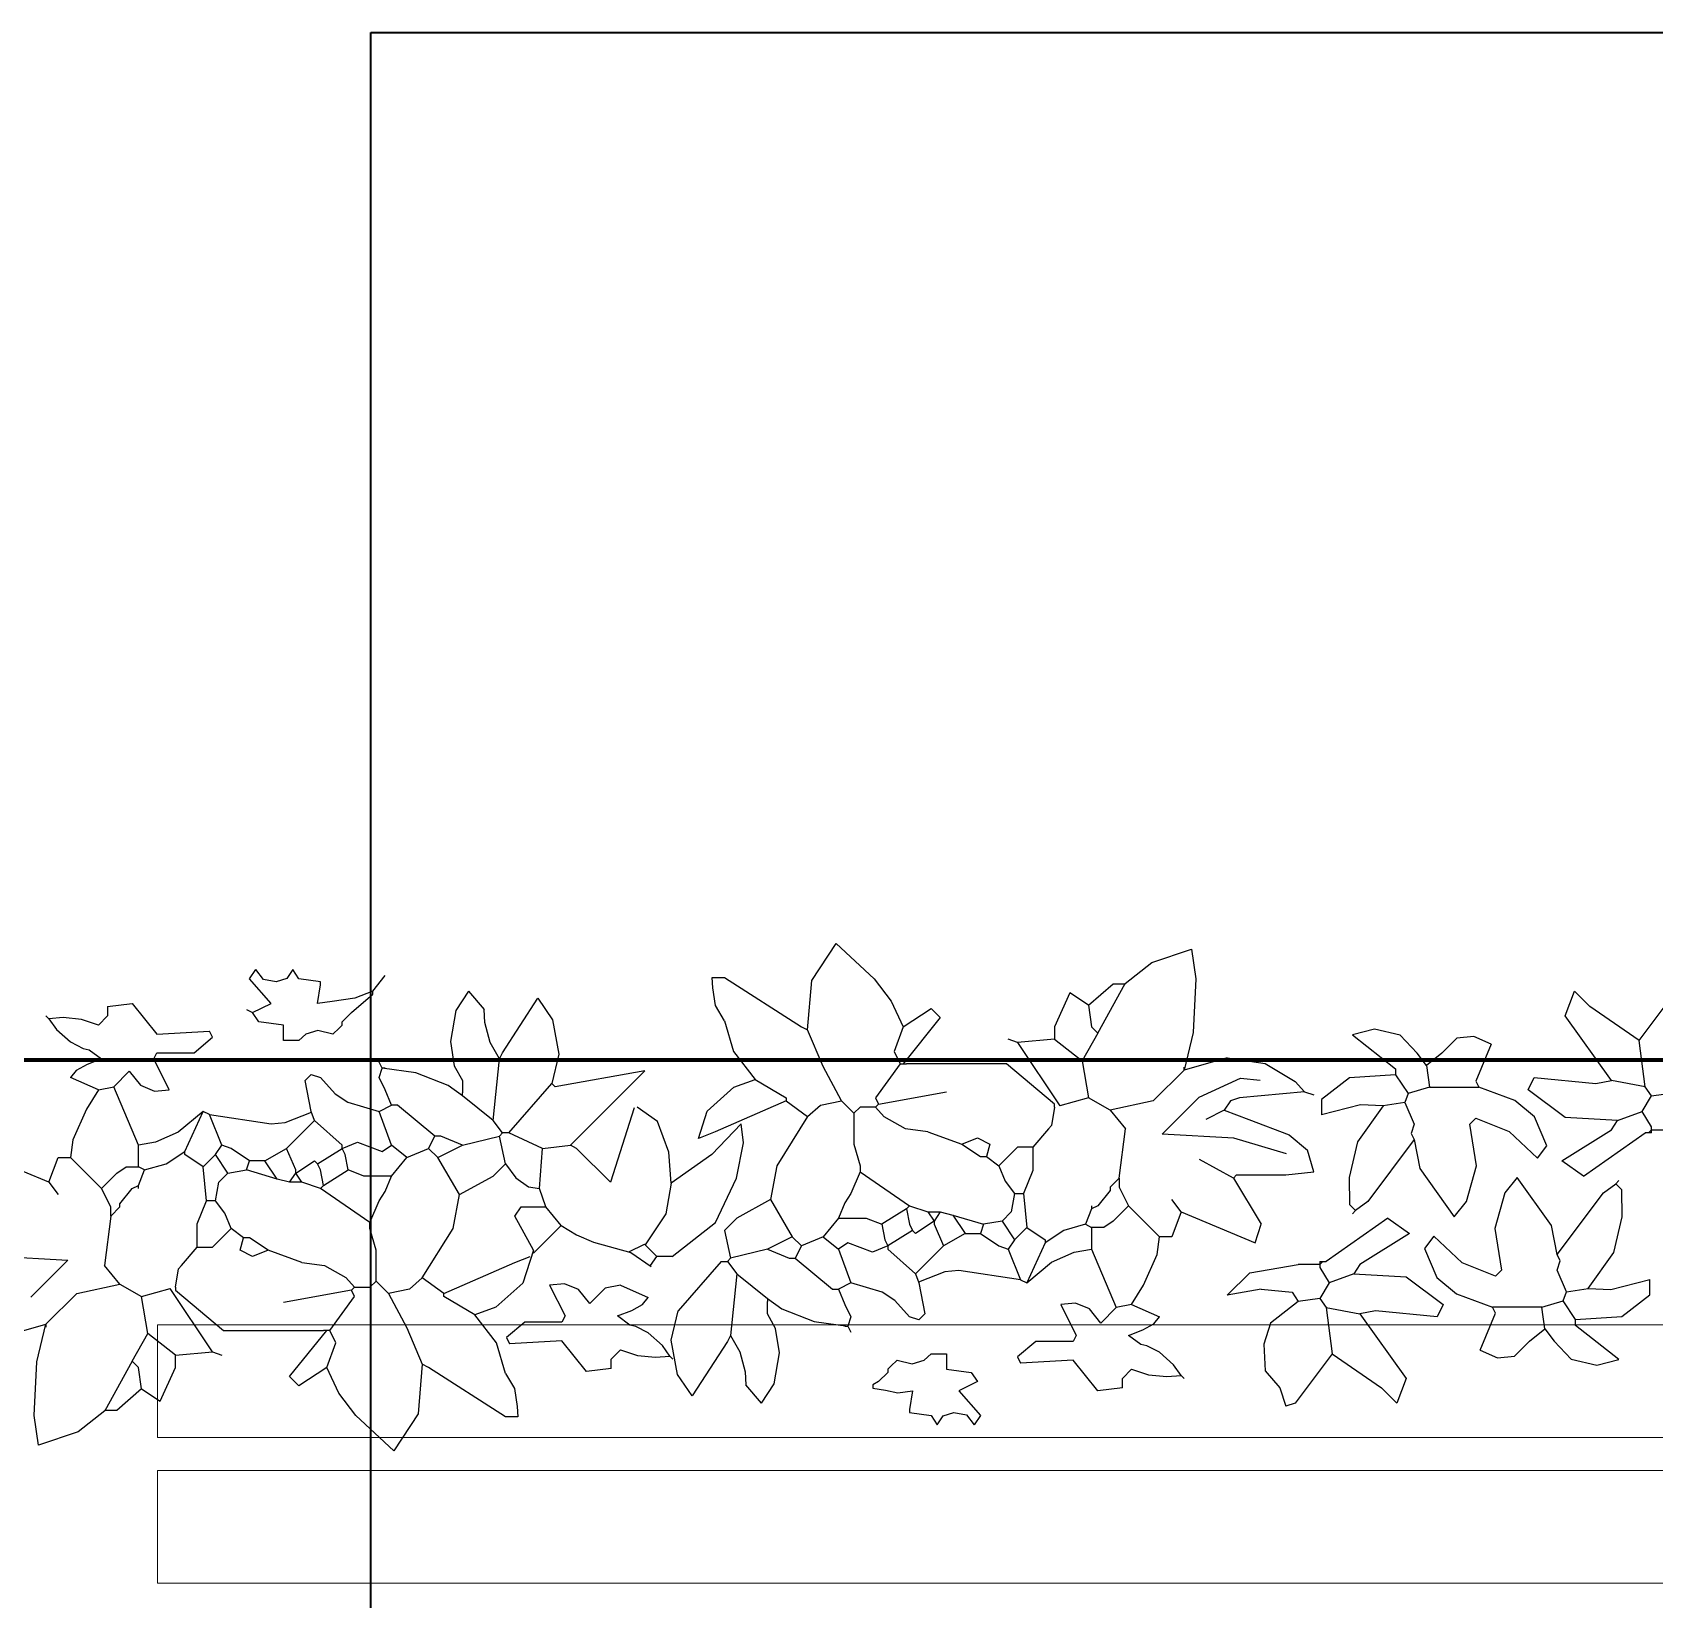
# Model space of a CAD drawing. Header units: inches. Extents: x 2013 to 15569, y -2551 to 2524.
# Drawn here: x 3615.3 to 3783, y 943.9 to 1105.9 of the extents above; entities that cross this region are included whole.
import ezdxf

# ---------------------------------------------------------------- set-up
doc = ezdxf.new("R2010")
doc.units = ezdxf.units.IN
doc.header["$MEASUREMENT"] = 0
for name, color, linetype, lineweight in [('A-FLOR-FTPT', 6, 'Continuous', 70), ('A-FURN', 8, 'Continuous', 18), ('costruzioni', 2, 'Continuous', 35)]:
    doc.layers.add(name, color=color, linetype=linetype, lineweight=lineweight)
doc.layers.add('VERDE_siepe', color=96, linetype='Continuous')

msp = doc.modelspace()

# ---------------------------------------------------------------- linework, layer by layer
at = {"layer": 'A-FLOR-FTPT'}
msp.add_line((3934.796, 999.638), (3027.796, 999.638), dxfattribs=at)
at = {"layer": 'A-FURN'}
for p, q in [((3892.796, 972.271), (3628.226, 972.271)), ((3628.226, 960.636), (3628.226, 972.271)), ((3628.226, 960.636), (3892.796, 960.636)), ((3892.796, 957.212), (3628.226, 957.212)), ((3628.226, 945.577), (3628.226, 957.212)), ((3628.226, 945.577), (3892.796, 945.577))]:
    msp.add_line(p, q, dxfattribs=at)
at = {"layer": 'costruzioni'}
for p, q in [((3650.274, 3.054), (3650.274, 1105.887)), ((3650.274, 1105.887), (3786.286, 1105.887))]:
    msp.add_line(p, q, dxfattribs=at)
at = {"layer": 'VERDE_siepe'}
for p, q in [((3695.87, 1007.875), (3698.359, 1011.71)), ((3698.359, 1011.71), (3702.313, 1008.028)), ((3731.016, 1009.716), (3735.117, 1011.097)), ((3735.117, 1011.097), (3735.556, 1008.028)), ((3728.234, 1007.568), (3731.016, 1009.716)), ((3637.745, 1008.052), (3638.382, 1009.009)), ((3639.977, 1005.501), (3637.745, 1008.052)), ((3639.19, 1007.967), (3638.382, 1009.009)), ((3640.497, 1007.739), (3639.19, 1007.967)), ((3641.587, 1008.081), (3640.497, 1007.739)), ((3642.209, 1009.009), (3641.587, 1008.081)), ((3642.847, 1008.052), (3642.209, 1009.009)), ((3645.079, 1007.734), (3642.847, 1008.052)), ((3645.079, 1007.414), (3645.079, 1007.734)), ((3650.501, 1006.777), (3651.777, 1008.371)), ((3685.544, 1008.172), (3686.82, 1008.172)), ((3685.619, 1007.108), (3685.544, 1008.172)), ((3686.82, 1008.172), (3694.792, 1003.07)), ((3695.43, 1002.752), (3695.87, 1007.875)), ((3702.313, 1008.028), (3704.071, 1005.727)), ((3735.556, 1008.028), (3735.263, 1002.505)), ((3644.761, 1005.501), (3645.079, 1007.414)), ((3648.615, 1006.026), (3646.272, 1005.684)), ((3648.269, 1004.544), (3650.501, 1006.457)), ((3650.501, 1006.777), (3648.615, 1006.026)), ((3650.501, 1006.457), (3650.501, 1006.777)), ((3660.387, 1006.777), (3659.075, 1004.771)), ((3660.387, 1006.777), (3661.982, 1004.863)), ((3663.895, 1000.398), (3667.539, 1006.028)), ((3667.539, 1006.028), (3669.044, 1003.801)), ((3685.911, 1005.267), (3685.619, 1007.108)), ((3722.537, 1006.579), (3720.942, 1003.07)), ((3724.45, 1005.303), (3722.537, 1006.579)), ((3724.45, 1005.303), (3727.002, 1007.536)), ((3725.407, 1002.432), (3728.234, 1007.568)), ((3727.002, 1007.536), (3728.277, 1007.536)), ((3773.713, 1004.225), (3774.67, 1006.777)), ((3776.263, 1005.182), (3774.67, 1006.777)), ((3781.367, 1001.674), (3785.193, 1006.777)), ((3623.075, 1005.182), (3625.626, 1005.501)), ((3623.075, 1005.182), (3623.075, 1004.225)), ((3625.626, 1005.501), (3628.178, 1002.312)), ((3637.426, 1004.863), (3638.064, 1004.544)), ((3638.064, 1004.544), (3639.977, 1005.501)), ((3638.702, 1003.587), (3638.064, 1004.544)), ((3646.272, 1005.684), (3644.761, 1005.501)), ((3647.312, 1003.587), (3648.269, 1004.544)), ((3659.075, 1004.771), (3658.53, 1001.575)), ((3662.071, 1003.515), (3661.982, 1004.863)), ((3686.819, 1003.709), (3685.911, 1005.267)), ((3704.071, 1005.727), (3705.316, 1003.07)), ((3705.316, 1003.07), (3708.186, 1004.984)), ((3708.186, 1004.984), (3709.142, 1004.027)), ((3724.45, 1005.303), (3724.769, 1003.07)), ((3781.367, 1001.674), (3776.263, 1005.182)), ((3617.016, 1003.907), (3616.697, 1004.225)), ((3618.494, 1004.028), (3617.016, 1003.907)), ((3617.016, 1003.907), (3617.791, 1002.801)), ((3617.791, 1002.801), (3619.255, 1001.512)), ((3620.368, 1003.844), (3618.494, 1004.028)), ((3622.118, 1003.268), (3620.368, 1003.844)), ((3623.075, 1004.225), (3622.118, 1003.268)), ((3628.178, 1002.312), (3633.599, 1002.63)), ((3633.918, 1001.993), (3633.599, 1002.63)), ((3641.253, 1003.268), (3638.702, 1003.587)), ((3641.253, 1001.674), (3641.253, 1003.268)), ((3644.801, 1002.716), (3643.548, 1002.317)), ((3646.356, 1002.312), (3644.801, 1002.716)), ((3646.993, 1002.95), (3646.356, 1002.312)), ((3646.993, 1002.95), (3647.312, 1003.268)), ((3647.312, 1003.268), (3647.312, 1003.587)), ((3662.616, 1001.461), (3662.071, 1003.515)), ((3669.044, 1003.801), (3669.698, 1000.262)), ((3686.819, 1003.709), (3687.776, 1000.519)), ((3694.792, 1003.07), (3695.43, 1002.752)), ((3697.041, 998.976), (3695.43, 1002.752)), ((3705.316, 1003.07), (3704.359, 1000.519)), ((3709.142, 1004.027), (3705.316, 999.244)), ((3720.942, 1003.07), (3720.942, 1001.795)), ((3724.769, 1003.07), (3725.407, 1002.432)), ((3754.018, 1002.838), (3751.739, 1002.258)), ((3756.654, 1002.224), (3754.018, 1002.838)), ((3778.496, 997.528), (3773.713, 1004.225)), ((3619.255, 1001.512), (3620.544, 1000.837)), ((3632.005, 1000.398), (3633.918, 1001.993)), ((3642.847, 1001.674), (3641.253, 1001.674)), ((3643.548, 1002.317), (3642.847, 1001.674)), ((3658.53, 1001.575), (3658.911, 999.063)), ((3663.577, 999.76), (3662.616, 1001.461)), ((3717.115, 1001.476), (3716.158, 1001.795)), ((3720.942, 1001.795), (3717.115, 1001.476)), ((3717.115, 1001.476), (3721.483, 994.926)), ((3720.942, 1001.795), (3723.812, 999.562)), ((3725.407, 1002.432), (3723.812, 999.562)), ((3735.263, 1002.505), (3734.336, 998.605)), ((3751.739, 1002.258), (3756.203, 998.75)), ((3758.436, 1000.344), (3756.654, 1002.224)), ((3762.512, 1001.917), (3760.987, 1000.344)), ((3764.269, 1002.07), (3762.512, 1001.917)), ((3766.09, 1001.301), (3764.269, 1002.07)), ((3766.09, 1001.301), (3764.495, 997.474)), ((3782.004, 996.89), (3781.367, 1001.674)), ((3620.544, 1000.837), (3621.161, 1000.717)), ((3622.438, 999.76), (3620.954, 999.18)), ((3621.161, 1000.717), (3622.438, 999.76)), ((3627.858, 999.76), (3628.178, 1000.398)), ((3629.453, 996.571), (3627.858, 999.76)), ((3628.178, 1000.398), (3632.005, 1000.398)), ((3651.458, 998.803), (3651.139, 999.442)), ((3662.939, 993.383), (3663.577, 999.76)), ((3663.577, 999.76), (3663.895, 1000.398)), ((3669.698, 1000.262), (3668.998, 997.21)), ((3687.776, 1000.519), (3690.008, 997.649)), ((3704.997, 999.244), (3702.445, 995.735)), ((3704.359, 1000.519), (3704.997, 999.244)), ((3704.997, 999.244), (3705.316, 999.244)), ((3705.316, 999.244), (3705.634, 999.244)), ((3715.967, 999.244), (3705.634, 999.244)), ((3720.942, 995.098), (3715.967, 999.244)), ((3723.812, 999.562), (3724.45, 995.735)), ((3738.801, 999.882), (3734.336, 998.605)), ((3738.801, 999.882), (3742.732, 999.283)), ((3742.732, 999.283), (3745.807, 997.442)), ((3759.393, 999.069), (3758.436, 1000.344)), ((3760.987, 1000.344), (3759.393, 999.069)), ((3619.841, 998.566), (3619.248, 997.847)), ((3622.118, 996.571), (3619.248, 997.847)), ((3620.954, 999.18), (3619.841, 998.566)), ((3623.713, 996.89), (3625.308, 998.485)), ((3625.308, 998.485), (3626.46, 997.032)), ((3643.486, 997.528), (3644.123, 998.166)), ((3644.123, 998.166), (3645.079, 997.847)), ((3645.079, 997.847), (3646.599, 996.153)), ((3651.139, 997.847), (3651.458, 998.803)), ((3651.777, 996.571), (3651.139, 997.847)), ((3651.777, 998.803), (3651.458, 998.803)), ((3654.934, 998.321), (3651.458, 998.803)), ((3658.258, 997.009), (3654.934, 998.321)), ((3658.911, 999.063), (3659.75, 997.528)), ((3678.61, 998.53), (3669.317, 996.89)), ((3670.911, 990.831), (3678.61, 998.53)), ((3687.815, 996.829), (3690.008, 997.649)), ((3690.008, 997.649), (3693.197, 995.735)), ((3698.937, 995.417), (3697.041, 998.976)), ((3734.336, 998.605), (3731.147, 995.417)), ((3734.336, 998.605), (3734.336, 998.925)), ((3735.896, 995.794), (3740.178, 997.765)), ((3740.178, 997.765), (3742.189, 997.561)), ((3751.42, 997.794), (3748.55, 995.561)), ((3756.203, 998.112), (3751.42, 997.794)), ((3756.203, 998.75), (3756.203, 998.112)), ((3756.203, 998.112), (3757.48, 996.199)), ((3759.393, 999.069), (3759.712, 996.837)), ((3769.886, 996.571), (3770.523, 997.847)), ((3770.523, 997.847), (3776.902, 997.21)), ((3622.118, 996.571), (3620.895, 994.577)), ((3622.118, 996.571), (3623.713, 996.89)), ((3626.264, 990.831), (3623.713, 996.89)), ((3626.46, 997.032), (3627.925, 996.419)), ((3627.925, 996.419), (3629.453, 996.571)), ((3644.123, 994.339), (3643.486, 997.528)), ((3646.599, 996.153), (3647.906, 995.297)), ((3652.415, 994.977), (3651.777, 996.571)), ((3659.75, 995.933), (3658.258, 997.009)), ((3659.75, 997.528), (3659.75, 996.253)), ((3659.75, 995.933), (3659.75, 996.253)), ((3662.939, 993.383), (3659.75, 995.933)), ((3664.534, 992.106), (3668.998, 997.21)), ((3669.317, 996.89), (3668.998, 997.21)), ((3685.033, 994.374), (3687.815, 996.829)), ((3702.764, 995.098), (3709.781, 996.373)), ((3746.773, 996.373), (3740.076, 995.735)), ((3745.807, 997.442), (3746.773, 996.373)), ((3746.773, 996.373), (3747.73, 996.055)), ((3757.48, 996.199), (3757.16, 995.242)), ((3759.712, 996.837), (3757.48, 996.199)), ((3759.712, 996.837), (3764.814, 996.837)), ((3764.495, 997.474), (3764.814, 996.837)), ((3768.516, 995.473), (3764.814, 996.837)), ((3773.713, 993.701), (3769.886, 996.571)), ((3776.902, 997.21), (3778.496, 997.528)), ((3782.004, 996.89), (3778.496, 997.528)), ((3781.685, 994.339), (3782.642, 995.933)), ((3782.642, 995.933), (3782.004, 996.89)), ((3782.642, 995.933), (3784.874, 996.253)), ((3620.895, 994.577), (3619.489, 991.386)), ((3632.962, 994.339), (3630.385, 992.184)), ((3631.048, 990.193), (3632.962, 994.339)), ((3633.599, 994.02), (3632.962, 994.339)), ((3641.423, 993.185), (3644.147, 994.269)), ((3644.442, 993.383), (3644.123, 994.339)), ((3647.906, 995.297), (3651.139, 994.339)), ((3651.139, 994.339), (3652.415, 994.977)), ((3652.415, 990.831), (3651.139, 994.339)), ((3653.053, 994.977), (3652.415, 994.977)), ((3656.88, 991.788), (3653.053, 994.977)), ((3677.504, 994.693), (3675.058, 987.004)), ((3679.908, 993.295), (3677.804, 994.764)), ((3684.134, 991.536), (3685.033, 994.374)), ((3693.197, 995.417), (3685.862, 992.228)), ((3693.197, 995.735), (3693.197, 995.417)), ((3693.197, 995.417), (3695.43, 993.822)), ((3695.43, 993.822), (3696.748, 994.988)), ((3696.748, 994.988), (3698.937, 995.417)), ((3698.937, 995.417), (3700.213, 994.141)), ((3700.85, 994.779), (3700.213, 994.141)), ((3702.445, 994.779), (3700.85, 994.779)), ((3702.445, 995.735), (3702.764, 995.098)), ((3702.764, 995.098), (3702.445, 994.779)), ((3703.338, 993.76), (3702.445, 994.779)), ((3720.942, 994.779), (3720.623, 992.865)), ((3720.942, 994.779), (3720.942, 995.098)), ((3724.45, 995.735), (3721.483, 994.926)), ((3726.682, 994.46), (3724.45, 995.735)), ((3731.147, 995.417), (3726.682, 994.46)), ((3726.682, 994.46), (3728.277, 992.546)), ((3732.068, 991.988), (3735.896, 995.794)), ((3738.482, 994.46), (3736.569, 993.503)), ((3739.12, 995.417), (3738.482, 994.46)), ((3738.482, 994.46), (3741.033, 993.503)), ((3740.076, 995.735), (3739.12, 995.417)), ((3748.55, 995.561), (3748.55, 993.967)), ((3752.554, 995.013), (3748.55, 993.967)), ((3754.928, 994.923), (3752.261, 991.178)), ((3754.928, 994.924), (3752.554, 995.013)), ((3757.16, 995.242), (3754.928, 994.923)), ((3757.16, 995.242), (3758.117, 993.01)), ((3770.566, 993.786), (3768.516, 995.473)), ((3779.134, 993.383), (3781.685, 994.339)), ((3782.642, 992.744), (3781.685, 994.339)), ((3633.599, 994.02), (3639.977, 993.063)), ((3634.875, 990.831), (3633.599, 994.02)), ((3639.977, 993.063), (3641.423, 993.185)), ((3641.572, 990.512), (3644.442, 993.383)), ((3647.312, 990.831), (3644.442, 993.383)), ((3663.895, 992.106), (3662.939, 993.383)), ((3681.076, 990.113), (3679.908, 993.295)), ((3688.554, 993.057), (3685.516, 989.868)), ((3688.787, 991.092), (3688.554, 993.057)), ((3695.43, 993.822), (3692.24, 988.72)), ((3700.213, 994.141), (3700.213, 990.952)), ((3705.535, 992.533), (3703.338, 993.76)), ((3707.867, 992.228), (3705.535, 992.533)), ((3720.305, 992.546), (3718.71, 990.633)), ((3720.623, 992.865), (3720.305, 992.546)), ((3727.639, 987.444), (3728.277, 992.546)), ((3741.033, 993.503), (3745.179, 991.908)), ((3758.117, 993.01), (3757.798, 992.053)), ((3764.495, 993.647), (3763.857, 993.01)), ((3764.562, 988.723), (3763.857, 993.01)), ((3764.495, 993.647), (3767.93, 992.252)), ((3771.831, 990.777), (3770.566, 993.786)), ((3779.134, 993.383), (3773.713, 993.701)), ((3778.496, 992.426), (3779.134, 993.383)), ((3782.642, 992.426), (3782.642, 992.744)), ((3619.489, 991.386), (3619.248, 989.556)), ((3628.042, 991.141), (3626.264, 990.831)), ((3630.385, 992.184), (3628.042, 991.141)), ((3647.312, 990.512), (3648.906, 991.15)), ((3648.906, 991.15), (3651.458, 990.193)), ((3656.242, 990.512), (3656.88, 991.788)), ((3657.517, 991.788), (3656.88, 991.788)), ((3659.75, 990.831), (3657.517, 991.788)), ((3659.75, 990.831), (3663.577, 991.788)), ((3663.577, 991.788), (3663.895, 992.106)), ((3664.214, 988.918), (3663.577, 991.788)), ((3664.534, 992.106), (3663.895, 992.106)), ((3668.041, 990.512), (3664.534, 992.106)), ((3685.862, 992.228), (3684.134, 991.536)), ((3688.086, 987.42), (3688.787, 991.092)), ((3700.213, 990.952), (3700.85, 988.72)), ((3707.867, 992.228), (3711.374, 990.952)), ((3711.374, 990.952), (3712.969, 991.59)), ((3711.374, 990.952), (3713.288, 989.676)), ((3712.969, 991.59), (3714.245, 990.952)), ((3714.245, 990.952), (3713.926, 989.676)), ((3739.464, 991.58), (3732.068, 991.988)), ((3744.914, 989.949), (3739.464, 991.58)), ((3745.179, 991.908), (3747.093, 990.314)), ((3752.261, 991.178), (3751.382, 987.496)), ((3758.117, 991.415), (3753.333, 985.037)), ((3757.798, 992.053), (3758.117, 991.415)), ((3758.117, 991.415), (3758.704, 988.416)), ((3767.93, 992.252), (3770.874, 989.502)), ((3773.393, 989.236), (3778.496, 992.426)), ((3775.626, 987.642), (3782.004, 992.106)), ((3782.323, 992.106), (3782.004, 992.106)), ((3782.323, 992.106), (3782.642, 992.426)), ((3782.642, 992.106), (3782.323, 992.106)), ((3782.642, 992.106), (3782.642, 992.426)), ((3782.642, 992.426), (3784.874, 992.426)), ((3617.016, 987.004), (3609.362, 990.193)), ((3617.016, 987.004), (3617.973, 989.556)), ((3617.973, 989.556), (3619.248, 989.556)), ((3622.438, 986.366), (3619.248, 989.556)), ((3626.264, 988.599), (3626.264, 990.831)), ((3629.135, 988.918), (3631.048, 990.193)), ((3631.048, 989.874), (3631.048, 990.193)), ((3632.962, 988.599), (3631.048, 989.874)), ((3632.962, 988.599), (3634.237, 989.874)), ((3634.237, 989.874), (3634.875, 990.831)), ((3635.512, 987.961), (3634.237, 989.874)), ((3635.832, 990.512), (3634.875, 990.831)), ((3637.745, 989.236), (3635.832, 990.512)), ((3637.426, 988.279), (3637.745, 989.236)), ((3639.339, 989.236), (3637.745, 989.236)), ((3639.339, 989.236), (3641.572, 990.512)), ((3640.615, 987.323), (3639.339, 989.236)), ((3642.529, 988.279), (3641.572, 990.512)), ((3642.529, 987.961), (3644.442, 989.236)), ((3644.442, 989.236), (3644.761, 988.918)), ((3644.761, 988.918), (3647.312, 990.512)), ((3647.312, 990.512), (3647.312, 990.831)), ((3647.631, 989.874), (3647.312, 990.512)), ((3647.95, 988.279), (3647.631, 989.874)), ((3651.458, 990.193), (3652.415, 990.831)), ((3654.01, 989.556), (3652.415, 990.831)), ((3652.415, 987.642), (3654.01, 989.556)), ((3654.01, 989.556), (3656.242, 990.512)), ((3657.198, 989.556), (3656.242, 990.512)), ((3657.198, 989.556), (3659.75, 990.831)), ((3659.43, 985.729), (3657.198, 989.556)), ((3667.722, 986.366), (3668.041, 990.512)), ((3668.041, 990.512), (3670.911, 990.831)), ((3671.549, 990.512), (3670.911, 990.831)), ((3675.058, 987.004), (3671.549, 990.512)), ((3681.31, 986.93), (3681.076, 990.113)), ((3685.516, 989.868), (3681.31, 986.93)), ((3713.288, 989.676), (3713.926, 989.676)), ((3713.926, 989.676), (3715.201, 988.72)), ((3717.115, 990.633), (3715.201, 988.72)), ((3718.71, 990.633), (3717.115, 990.633)), ((3718.71, 990.633), (3718.715, 988.237)), ((3739.439, 987.444), (3735.931, 989.358)), ((3747.73, 988.081), (3747.093, 990.314)), ((3770.874, 989.502), (3771.831, 990.777)), ((3775.626, 987.642), (3773.393, 989.236)), ((3622.438, 986.366), (3624.031, 987.961)), ((3624.031, 987.961), (3624.988, 988.599)), ((3624.988, 988.599), (3626.264, 988.599)), ((3626.902, 988.279), (3626.264, 988.599)), ((3626.264, 986.686), (3626.902, 988.279)), ((3626.902, 988.279), (3629.135, 988.918)), ((3633.28, 985.091), (3632.962, 988.599)), ((3634.555, 987.004), (3635.512, 987.961)), ((3635.512, 987.961), (3637.426, 988.279)), ((3640.615, 987.323), (3637.426, 988.279)), ((3641.891, 987.004), (3642.529, 987.961)), ((3642.529, 987.961), (3642.529, 988.279)), ((3643.166, 987.004), (3642.529, 987.961)), ((3645.079, 988.279), (3644.761, 988.918)), ((3645.399, 986.686), (3645.079, 988.279)), ((3645.399, 986.686), (3647.95, 988.279)), ((3649.544, 987.642), (3647.95, 988.279)), ((3652.415, 987.642), (3649.544, 987.642)), ((3651.777, 986.047), (3652.415, 987.642)), ((3659.43, 985.729), (3662.939, 987.642)), ((3662.939, 987.642), (3664.214, 988.918)), ((3664.214, 988.918), (3665.268, 987.459)), ((3692.24, 988.72), (3691.603, 985.211)), ((3700.85, 988.081), (3699.894, 985.849)), ((3700.85, 988.72), (3700.85, 988.081)), ((3700.85, 988.081), (3705.954, 984.574)), ((3715.201, 988.72), (3715.84, 987.125)), ((3718.715, 988.237), (3717.753, 985.849)), ((3739.439, 987.444), (3739.758, 987.763)), ((3739.758, 987.763), (3744.86, 987.763)), ((3744.86, 987.763), (3747.73, 988.081)), ((3751.382, 987.496), (3751.42, 984.718)), ((3758.704, 988.416), (3762.263, 983.442)), ((3763.539, 985.037), (3764.562, 988.723)), ((3768.747, 987.497), (3767.472, 985.903)), ((3772.306, 982.524), (3768.747, 987.498)), ((3617.016, 987.004), (3617.973, 985.729)), ((3623.394, 984.453), (3622.438, 986.366)), ((3624.351, 984.772), (3625.626, 986.366)), ((3625.626, 986.366), (3626.264, 986.686)), ((3626.264, 986.366), (3626.264, 986.686)), ((3634.237, 985.091), (3634.555, 987.004)), ((3641.891, 987.004), (3640.615, 987.323)), ((3643.166, 987.004), (3641.891, 987.004)), ((3645.079, 986.366), (3643.166, 987.004)), ((3645.079, 986.366), (3645.399, 986.686)), ((3650.183, 982.859), (3645.079, 986.366)), ((3651.139, 985.091), (3651.777, 986.047)), ((3665.268, 987.459), (3666.586, 986.538)), ((3666.586, 986.538), (3667.722, 986.366)), ((3668.36, 984.453), (3667.722, 986.366)), ((3681.31, 986.93), (3680.786, 983.747)), ((3685.9, 982.859), (3688.086, 987.42)), ((3699.894, 985.849), (3699.257, 984.893)), ((3715.84, 987.125), (3716.796, 985.849)), ((3716.796, 985.849), (3716.478, 983.936)), ((3716.796, 985.849), (3717.753, 985.849)), ((3717.753, 985.849), (3718.072, 982.341)), ((3726.682, 986.168), (3725.407, 984.574)), ((3727.639, 987.444), (3726.682, 986.488)), ((3726.682, 986.488), (3726.682, 986.168)), ((3727.639, 987.444), (3727.639, 986.488)), ((3727.639, 986.488), (3728.596, 984.574)), ((3739.439, 987.444), (3742.309, 982.661)), ((3767.472, 985.903), (3766.448, 982.217)), ((3772.893, 979.525), (3777.677, 985.903)), ((3777.677, 985.903), (3778.952, 986.86)), ((3778.952, 986.86), (3779.271, 987.179)), ((3779.59, 986.222), (3778.952, 986.86)), ((3779.628, 983.444), (3779.59, 986.222)), ((3623.394, 983.496), (3624.351, 984.453)), ((3623.394, 983.496), (3623.394, 984.453)), ((3624.351, 984.453), (3624.351, 984.772)), ((3632.318, 982.703), (3633.28, 985.091)), ((3634.237, 985.091), (3633.28, 985.091)), ((3635.194, 983.815), (3634.237, 985.091)), ((3650.183, 982.859), (3651.139, 985.091)), ((3658.793, 982.22), (3659.43, 985.729)), ((3665.171, 983.496), (3665.809, 984.453)), ((3665.809, 984.453), (3668.36, 984.453)), ((3669.954, 982.539), (3668.36, 984.453)), ((3691.603, 985.211), (3688.094, 983.298)), ((3691.603, 985.211), (3693.835, 981.384)), ((3699.257, 984.893), (3698.618, 983.298)), ((3705.634, 984.255), (3703.083, 982.661)), ((3705.954, 984.574), (3705.634, 984.255)), ((3705.634, 984.255), (3705.954, 982.661)), ((3705.954, 984.574), (3707.867, 983.936)), ((3724.769, 984.255), (3724.131, 982.661)), ((3724.769, 984.574), (3724.769, 984.255)), ((3725.407, 984.574), (3724.769, 984.255)), ((3728.596, 984.574), (3727.002, 982.979)), ((3728.596, 984.574), (3731.785, 981.384)), ((3734.017, 983.936), (3733.061, 985.211)), ((3751.42, 984.718), (3752.058, 984.08)), ((3753.333, 985.037), (3752.058, 984.08)), ((3762.263, 983.443), (3763.539, 985.037)), ((3623.394, 983.496), (3622.756, 978.394)), ((3632.323, 980.307), (3632.318, 982.703)), ((3635.832, 982.22), (3635.194, 983.815)), ((3650.183, 982.22), (3650.183, 982.859)), ((3667.084, 979.988), (3665.171, 983.496)), ((3667.084, 979.669), (3669.954, 982.539)), ((3669.954, 982.539), (3671.549, 981.582)), ((3680.786, 983.747), (3678.619, 980.555)), ((3681.435, 979.35), (3685.9, 982.859)), ((3688.094, 983.298), (3686.819, 982.022)), ((3698.618, 983.298), (3697.024, 981.384)), ((3698.618, 983.298), (3701.489, 983.298)), ((3701.489, 983.298), (3703.083, 982.661)), ((3703.083, 982.661), (3703.402, 981.066)), ((3705.954, 982.661), (3706.272, 982.022)), ((3708.504, 982.979), (3706.591, 981.704)), ((3707.867, 983.936), (3708.504, 982.979)), ((3707.867, 983.936), (3709.142, 983.936)), ((3709.142, 983.936), (3708.504, 982.979)), ((3708.504, 982.979), (3708.504, 982.661)), ((3708.504, 982.661), (3709.461, 980.428)), ((3709.142, 983.936), (3710.418, 983.617)), ((3710.418, 983.617), (3713.607, 982.661)), ((3710.418, 983.617), (3711.694, 981.704)), ((3713.607, 982.661), (3713.288, 981.704)), ((3715.521, 982.979), (3713.607, 982.661)), ((3716.478, 983.936), (3715.521, 982.979)), ((3715.521, 982.979), (3716.796, 981.066)), ((3724.131, 982.661), (3721.898, 982.022)), ((3724.131, 982.661), (3724.769, 982.341)), ((3727.002, 982.979), (3726.045, 982.341)), ((3734.017, 983.936), (3733.061, 981.384)), ((3734.017, 983.936), (3741.671, 980.747)), ((3741.671, 980.747), (3742.309, 982.661)), ((3755.384, 983.298), (3749.006, 978.834)), ((3752.058, 984.08), (3751.739, 983.761)), ((3755.384, 983.298), (3757.617, 981.704)), ((3772.893, 979.525), (3772.306, 982.524)), ((3778.749, 979.762), (3779.628, 983.444)), ((3633.918, 980.307), (3635.832, 982.22)), ((3637.107, 981.264), (3635.832, 982.22)), ((3636.788, 979.988), (3637.107, 981.264)), ((3637.745, 981.264), (3637.107, 981.264)), ((3639.659, 979.988), (3637.745, 981.264)), ((3650.82, 979.988), (3650.183, 982.22)), ((3655.603, 977.118), (3658.793, 982.22)), ((3671.549, 981.582), (3673.289, 980.801)), ((3673.289, 980.801), (3677.155, 979.758)), ((3686.819, 982.022), (3687.456, 979.152)), ((3693.835, 981.384), (3691.283, 980.109)), ((3693.835, 981.384), (3694.792, 980.428)), ((3697.024, 981.384), (3694.792, 980.428)), ((3697.024, 981.384), (3698.618, 980.109)), ((3703.402, 981.066), (3703.721, 980.428)), ((3706.272, 982.022), (3703.721, 980.428)), ((3706.591, 981.704), (3706.272, 982.022)), ((3711.694, 981.704), (3709.461, 980.428)), ((3711.694, 981.704), (3713.288, 981.704)), ((3713.288, 981.704), (3715.201, 980.428)), ((3716.796, 981.066), (3716.158, 980.109)), ((3718.072, 982.341), (3716.796, 981.066)), ((3718.072, 982.341), (3719.985, 981.066)), ((3721.898, 982.022), (3719.985, 980.747)), ((3719.985, 981.066), (3719.985, 980.747)), ((3726.045, 982.341), (3724.769, 982.341)), ((3724.769, 982.341), (3724.769, 980.109)), ((3731.544, 979.554), (3731.785, 981.384)), ((3733.061, 981.384), (3731.785, 981.384)), ((3757.617, 981.704), (3752.514, 978.514)), ((3760.136, 981.438), (3759.18, 980.163)), ((3763.08, 978.688), (3760.136, 981.438)), ((3766.448, 982.217), (3767.153, 977.93)), ((3611.569, 979.36), (3618.965, 978.952)), ((3630.729, 978.394), (3632.323, 980.307)), ((3632.323, 980.307), (3633.918, 980.307)), ((3638.064, 979.35), (3636.788, 979.988)), ((3639.659, 979.988), (3638.064, 979.35)), ((3643.166, 978.712), (3639.659, 979.988)), ((3650.82, 976.799), (3650.82, 979.988)), ((3665.171, 978.712), (3666.766, 979.35)), ((3667.084, 979.988), (3666, 976.566)), ((3667.084, 979.669), (3667.084, 979.988)), ((3676.943, 979.815), (3678.565, 980.626)), ((3677.155, 979.758), (3679.263, 978.285)), ((3678.565, 980.626), (3679.841, 979.35)), ((3679.203, 978.394), (3679.841, 979.35)), ((3681.435, 979.35), (3679.841, 979.35)), ((3687.456, 979.152), (3687.138, 978.834)), ((3691.283, 980.109), (3687.456, 979.152)), ((3691.283, 980.109), (3693.516, 979.152)), ((3693.516, 979.152), (3694.153, 979.152)), ((3694.792, 980.428), (3694.153, 979.152)), ((3694.153, 979.152), (3697.98, 975.964)), ((3699.575, 980.747), (3698.618, 980.109)), ((3698.618, 980.109), (3699.894, 976.601)), ((3702.127, 979.79), (3699.575, 980.747)), ((3703.721, 980.428), (3702.127, 979.79)), ((3703.721, 980.428), (3703.721, 980.109)), ((3703.721, 980.109), (3706.591, 977.557)), ((3709.461, 980.428), (3706.591, 977.557)), ((3715.201, 980.428), (3716.158, 980.109)), ((3716.158, 980.109), (3717.434, 976.92)), ((3719.985, 980.747), (3718.072, 976.601)), ((3720.648, 978.756), (3722.991, 979.799)), ((3722.991, 979.799), (3724.769, 980.109)), ((3724.769, 980.109), (3727.32, 974.05)), ((3730.138, 976.363), (3731.544, 979.554)), ((3759.18, 980.163), (3760.444, 977.154)), ((3773.212, 978.887), (3772.893, 979.525)), ((3776.082, 976.017), (3778.749, 979.762)), ((3618.965, 978.952), (3615.137, 975.146)), ((3624.351, 976.48), (3622.756, 978.394)), ((3630.091, 976.162), (3630.41, 978.075)), ((3630.41, 978.075), (3630.729, 978.394)), ((3643.166, 978.712), (3645.498, 978.407)), ((3645.498, 978.407), (3647.695, 977.18)), ((3657.836, 975.523), (3665.171, 978.712)), ((3686.5, 978.834), (3682.035, 973.731)), ((3686.5, 978.834), (3687.138, 978.834)), ((3687.138, 978.834), (3688.094, 977.557)), ((3688.094, 977.557), (3687.456, 971.18)), ((3688.094, 977.557), (3691.283, 975.007)), ((3706.591, 977.557), (3706.91, 976.601)), ((3709.61, 977.755), (3706.886, 976.671)), ((3711.056, 977.877), (3709.61, 977.755)), ((3717.434, 976.92), (3711.056, 977.877)), ((3718.072, 976.601), (3720.648, 978.756)), ((3738.778, 975.35), (3741.121, 977.651)), ((3741.121, 977.651), (3746.136, 978.514)), ((3748.368, 978.514), (3746.136, 978.514)), ((3748.368, 978.834), (3748.687, 978.834)), ((3748.368, 978.834), (3748.368, 978.514)), ((3748.687, 978.834), (3748.368, 978.514)), ((3748.368, 978.514), (3748.368, 978.196)), ((3748.368, 978.196), (3749.325, 976.601)), ((3748.687, 978.834), (3749.006, 978.834)), ((3751.877, 977.557), (3749.325, 976.601)), ((3752.514, 978.514), (3751.877, 977.557)), ((3751.877, 977.557), (3757.297, 977.239)), ((3766.515, 977.293), (3763.08, 978.688)), ((3766.515, 977.293), (3767.153, 977.93)), ((3772.893, 977.93), (3773.212, 978.887)), ((3773.85, 975.698), (3772.893, 977.93)), ((3619.886, 975.523), (3624.351, 976.48)), ((3624.351, 976.48), (3626.583, 975.205)), ((3626.583, 975.205), (3629.55, 976.014)), ((3633.918, 969.464), (3629.55, 976.014)), ((3630.091, 976.162), (3630.091, 975.842)), ((3630.091, 975.842), (3635.066, 971.696)), ((3648.269, 975.842), (3641.253, 974.567)), ((3647.695, 977.18), (3648.588, 976.162)), ((3648.269, 975.842), (3648.588, 976.162)), ((3648.588, 975.205), (3648.269, 975.842)), ((3648.588, 976.162), (3650.183, 976.162)), ((3650.183, 976.162), (3650.82, 976.799)), ((3652.096, 975.523), (3650.82, 976.799)), ((3654.285, 975.952), (3652.096, 975.523)), ((3655.603, 977.118), (3654.285, 975.952)), ((3657.836, 975.523), (3655.603, 977.118)), ((3666, 976.566), (3663.218, 974.111)), ((3670.284, 976.525), (3668.755, 976.372)), ((3668.755, 976.372), (3670.35, 973.183)), ((3671.748, 975.911), (3670.284, 976.525)), ((3672.901, 974.459), (3671.748, 975.911)), ((3674.496, 976.054), (3672.901, 974.459)), ((3676.091, 976.372), (3674.496, 976.054)), ((3676.091, 976.372), (3678.961, 975.097)), ((3697.98, 975.964), (3698.618, 975.964)), ((3699.894, 976.601), (3698.618, 975.964)), ((3698.618, 975.964), (3699.257, 974.369)), ((3703.127, 975.643), (3699.894, 976.601)), ((3706.91, 976.601), (3707.548, 973.412)), ((3717.434, 976.92), (3718.072, 976.601)), ((3728.915, 974.369), (3730.138, 976.363)), ((3742.309, 975.964), (3738.778, 975.35)), ((3742.309, 975.964), (3745.498, 975.644)), ((3749.325, 976.601), (3748.368, 975.007)), ((3757.297, 977.239), (3761.124, 974.369)), ((3760.444, 977.154), (3762.494, 975.467)), ((3773.85, 975.698), (3776.082, 976.017)), ((3776.082, 976.016), (3778.456, 975.927)), ((3778.456, 975.927), (3782.461, 976.973)), ((3782.461, 975.379), (3782.461, 976.973)), ((3616.697, 972.335), (3619.886, 975.523)), ((3627.221, 971.378), (3626.583, 975.205)), ((3646.036, 971.696), (3648.588, 975.205)), ((3652.096, 975.523), (3653.992, 971.964)), ((3657.836, 975.205), (3657.836, 975.523)), ((3661.025, 973.291), (3657.836, 975.205)), ((3663.218, 974.111), (3661.025, 973.291)), ((3677.255, 973.764), (3678.368, 974.377)), ((3678.368, 974.377), (3678.961, 975.097)), ((3691.283, 975.007), (3691.283, 974.687)), ((3691.283, 975.007), (3692.776, 973.931)), ((3691.283, 973.412), (3691.283, 974.687)), ((3699.257, 974.369), (3699.894, 973.093)), ((3704.434, 974.787), (3703.127, 975.643)), ((3705.954, 973.093), (3704.434, 974.787)), ((3723.108, 974.522), (3721.58, 974.369)), ((3721.58, 974.369), (3723.175, 971.18)), ((3724.573, 973.908), (3723.108, 974.522)), ((3728.915, 974.369), (3727.32, 974.05)), ((3728.915, 974.369), (3731.785, 973.093)), ((3746.136, 974.687), (3743.266, 972.455)), ((3745.498, 975.644), (3746.136, 974.687)), ((3748.368, 975.007), (3746.136, 974.687)), ((3748.368, 975.007), (3749.006, 974.05)), ((3761.124, 974.369), (3760.487, 973.093)), ((3762.494, 975.467), (3766.196, 974.103)), ((3766.515, 973.466), (3766.196, 974.103)), ((3771.298, 974.103), (3766.196, 974.103)), ((3771.298, 974.103), (3773.53, 974.741)), ((3771.617, 971.871), (3771.298, 974.103)), ((3773.53, 974.741), (3773.85, 975.698)), ((3774.807, 972.828), (3773.53, 974.741)), ((3779.59, 973.146), (3782.461, 975.379)), ((3663.257, 970.421), (3661.025, 973.291)), ((3666.204, 972.545), (3664.29, 970.95)), ((3670.031, 972.545), (3666.204, 972.545)), ((3670.35, 973.183), (3670.031, 972.545)), ((3675.771, 973.183), (3677.255, 973.764)), ((3677.047, 972.227), (3675.771, 973.183)), ((3681.335, 970.678), (3682.035, 973.731)), ((3692.122, 971.877), (3691.283, 973.412)), ((3692.776, 973.931), (3696.099, 972.619)), ((3696.099, 972.619), (3699.575, 972.137)), ((3699.894, 973.093), (3699.575, 972.137)), ((3706.91, 972.774), (3705.954, 973.093)), ((3707.548, 973.412), (3706.91, 972.774)), ((3725.725, 972.455), (3724.573, 973.908)), ((3727.32, 974.05), (3725.725, 972.455)), ((3731.192, 972.374), (3731.785, 973.093)), ((3743.266, 972.455), (3742.586, 970.287)), ((3749.006, 974.05), (3752.514, 973.412)), ((3749.006, 974.05), (3749.644, 969.266)), ((3754.109, 973.731), (3752.514, 973.412)), ((3752.514, 973.412), (3757.297, 966.715)), ((3760.487, 973.093), (3754.109, 973.731)), ((3764.92, 969.639), (3766.515, 973.466)), ((3774.807, 972.828), (3779.59, 973.146)), ((3774.807, 972.19), (3774.807, 972.828)), ((3612.232, 971.058), (3616.697, 972.335)), ((3615.77, 968.435), (3616.697, 972.335)), ((3616.697, 972.335), (3616.697, 972.015)), ((3625.626, 968.508), (3627.221, 971.378)), ((3630.091, 969.145), (3627.221, 971.378)), ((3635.066, 971.696), (3645.399, 971.696)), ((3641.891, 966.913), (3645.718, 971.696)), ((3645.718, 971.696), (3645.399, 971.696)), ((3646.036, 971.696), (3645.718, 971.696)), ((3646.674, 970.421), (3646.036, 971.696)), ((3653.992, 971.964), (3655.603, 968.188)), ((3664.29, 970.95), (3664.61, 970.313)), ((3677.665, 972.107), (3677.047, 972.227)), ((3678.953, 971.432), (3677.665, 972.107)), ((3680.418, 970.143), (3678.953, 971.432)), ((3687.456, 971.18), (3687.138, 970.542)), ((3687.456, 971.18), (3688.417, 969.48)), ((3692.503, 969.365), (3692.122, 971.877)), ((3699.257, 972.137), (3699.575, 972.137)), ((3699.575, 972.137), (3699.894, 971.498)), ((3723.175, 971.18), (3722.855, 970.542)), ((3728.596, 971.18), (3730.079, 971.76)), ((3729.872, 970.223), (3728.596, 971.18)), ((3730.079, 971.76), (3731.192, 972.374)), ((3770.023, 970.596), (3771.617, 971.871)), ((3771.617, 971.871), (3772.574, 970.596)), ((3779.271, 968.682), (3774.807, 972.19)), ((3630.091, 969.145), (3633.918, 969.464)), ((3630.091, 967.87), (3630.091, 969.145)), ((3633.918, 969.464), (3634.875, 969.145)), ((3645.718, 967.87), (3646.674, 970.421)), ((3664.214, 967.231), (3663.257, 970.421)), ((3670.031, 970.632), (3664.61, 970.313)), ((3672.582, 967.443), (3670.031, 970.632)), ((3675.134, 968.718), (3676.091, 969.675)), ((3676.091, 969.675), (3677.84, 969.1)), ((3677.84, 969.1), (3679.715, 968.916)), ((3681.193, 969.037), (3680.418, 970.143)), ((3681.989, 967.14), (3681.335, 970.678)), ((3687.138, 970.542), (3683.495, 964.912)), ((3688.417, 969.48), (3688.962, 967.425)), ((3691.958, 966.169), (3692.503, 969.365)), ((3707.485, 968.623), (3708.186, 969.266)), ((3708.186, 969.266), (3709.781, 969.266)), ((3709.781, 969.266), (3709.781, 967.672)), ((3719.028, 970.542), (3717.115, 968.947)), ((3722.855, 970.542), (3719.028, 970.542)), ((3730.489, 970.103), (3729.872, 970.223)), ((3731.778, 969.428), (3730.489, 970.103)), ((3733.242, 968.139), (3731.778, 969.428)), ((3742.586, 970.287), (3742.732, 967.526)), ((3749.644, 969.266), (3745.817, 964.163)), ((3749.644, 969.266), (3754.747, 965.758)), ((3764.92, 969.639), (3766.741, 968.87)), ((3768.498, 969.023), (3770.023, 970.596)), ((3772.574, 970.596), (3774.356, 968.716)), ((3615.477, 962.912), (3615.77, 968.435)), ((3625.626, 968.508), (3622.799, 963.372)), ((3626.264, 967.87), (3625.626, 968.508)), ((3626.583, 965.638), (3626.264, 967.87)), ((3628.496, 964.361), (3630.091, 967.87)), ((3645.718, 967.87), (3642.847, 965.956)), ((3646.963, 965.213), (3645.718, 967.87)), ((3655.603, 968.188), (3655.163, 963.065)), ((3656.242, 967.87), (3655.603, 968.188)), ((3664.213, 962.768), (3656.242, 967.87)), ((3675.134, 967.762), (3672.582, 967.443)), ((3675.134, 967.762), (3675.134, 968.718)), ((3679.715, 968.916), (3681.193, 969.037)), ((3681.193, 969.037), (3681.511, 968.718)), ((3688.962, 967.425), (3689.051, 966.077)), ((3704.04, 967.99), (3703.721, 967.672)), ((3703.721, 967.672), (3703.721, 967.353)), ((3704.04, 967.99), (3704.677, 968.628)), ((3704.677, 968.628), (3706.232, 968.224)), ((3706.232, 968.224), (3707.485, 968.623)), ((3709.781, 967.672), (3712.331, 967.353)), ((3717.115, 968.947), (3717.434, 968.31)), ((3722.855, 968.628), (3717.434, 968.31)), ((3725.407, 965.44), (3722.855, 968.628)), ((3727.958, 966.715), (3728.915, 967.672)), ((3728.915, 967.672), (3730.665, 967.096)), ((3734.018, 967.033), (3733.242, 968.139)), ((3742.732, 967.526), (3744.223, 965.758)), ((3766.741, 968.87), (3768.498, 969.023)), ((3774.356, 968.716), (3776.992, 968.103)), ((3776.992, 968.103), (3779.271, 968.682)), ((3642.847, 965.956), (3641.891, 966.913)), ((3664.214, 967.231), (3665.122, 965.673)), ((3683.495, 964.912), (3681.989, 967.14)), ((3690.646, 964.163), (3689.051, 966.077)), ((3690.646, 964.163), (3691.958, 966.169)), ((3702.764, 966.396), (3702.177, 966.051)), ((3702.177, 966.051), (3702.177, 965.732)), ((3702.177, 965.732), (3703.484, 965.505)), ((3703.721, 967.353), (3702.764, 966.396)), ((3712.969, 966.396), (3711.056, 965.44)), ((3712.331, 967.353), (3712.969, 966.396)), ((3727.958, 965.758), (3725.407, 965.44)), ((3727.958, 965.758), (3727.958, 966.715)), ((3730.665, 967.096), (3732.539, 966.912)), ((3732.539, 966.912), (3734.018, 967.033)), ((3734.017, 967.033), (3734.336, 966.715)), ((3744.223, 965.758), (3744.86, 963.845)), ((3754.747, 965.758), (3756.341, 964.163)), ((3757.297, 966.715), (3756.341, 964.163)), ((3626.583, 965.638), (3624.031, 963.405)), ((3626.583, 965.638), (3628.496, 964.361)), ((3648.72, 962.912), (3646.963, 965.213)), ((3665.122, 965.673), (3665.415, 963.832)), ((3703.484, 965.505), (3704.761, 965.256)), ((3704.761, 965.256), (3706.272, 965.44)), ((3706.272, 965.44), (3705.954, 963.526)), ((3711.056, 965.44), (3713.288, 962.888)), ((3745.817, 964.163), (3744.86, 963.845)), ((3615.916, 959.844), (3615.477, 962.912)), ((3622.799, 963.372), (3620.017, 961.224)), ((3624.031, 963.405), (3622.756, 963.405)), ((3652.674, 959.23), (3648.72, 962.912)), ((3655.163, 963.065), (3652.674, 959.23)), ((3665.49, 962.768), (3664.213, 962.768)), ((3665.415, 963.832), (3665.49, 962.768)), ((3705.954, 963.526), (3705.954, 963.207)), ((3705.954, 963.207), (3708.186, 962.888)), ((3708.186, 962.888), (3708.824, 961.931)), ((3708.824, 961.931), (3709.446, 962.859)), ((3709.446, 962.859), (3710.536, 963.201)), ((3710.536, 963.201), (3711.843, 962.973)), ((3711.843, 962.973), (3712.651, 961.931)), ((3713.288, 962.888), (3712.651, 961.931)), ((3620.017, 961.224), (3615.916, 959.844))]:
    msp.add_line(p, q, dxfattribs=at)
for centre, start, end in [((3715.967, 999.244), 49.84401, 89.64699), ((3635.066, 971.697), 229.84401, 269.64699)]:
    msp.add_arc(centre, 0.0000399, start, end, dxfattribs=at)

doc.saveas('drawing.dxf')
